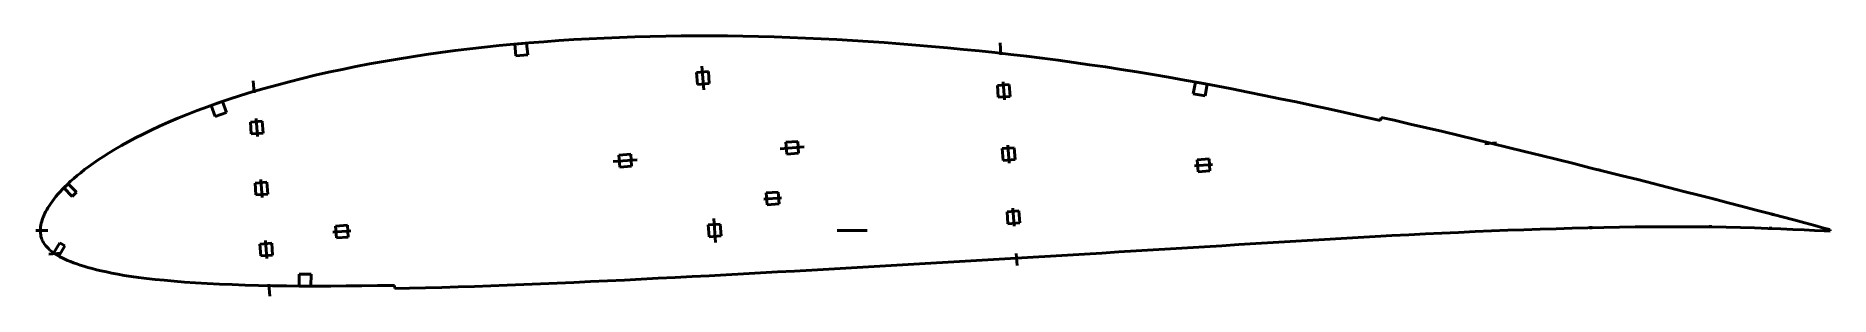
# Model space of a CAD drawing. Header units: metres. Extents: x -225 to 375, y -22 to 65.
import ezdxf

# ---------------------------------------------------------------- set-up
doc = ezdxf.new("R2010")
doc.units = ezdxf.units.M
for name, color, linetype, lineweight in [('FoilLayer', 1, 'Continuous', 50), ('StringerLayer', 1, 'Continuous', 50), ('SubLayer', 1, 'Continuous', 50)]:
    doc.layers.add(name, color=color, linetype=linetype, lineweight=lineweight)

msp = doc.modelspace()

# ---------------------------------------------------------------- linework, layer by layer
at = {"layer": 'FoilLayer'}
for p, q in [((-84.81, 60.17), (-89.66, 59.53)), ((-79.93, 60.77), (-84.81, 60.17)), ((-75.02, 61.33), (-79.93, 60.77)), ((-70.11, 61.85), (-75.02, 61.33)), ((-65.17, 62.32), (-70.11, 61.85)), ((-60.19, 62.75), (-65.17, 62.32)), ((-55.19, 63.14), (-60.19, 62.75)), ((-50.15, 63.5), (-55.19, 63.14)), ((-45.08, 63.82), (-50.15, 63.5)), ((-40, 64.11), (-45.08, 63.82)), ((-34.91, 64.36), (-40, 64.11)), ((-29.8, 64.57), (-34.91, 64.36)), ((-24.67, 64.74), (-29.8, 64.57)), ((-19.54, 64.88), (-24.67, 64.74)), ((-14.39, 64.99), (-19.54, 64.88)), ((-9.23, 65.05), (-14.39, 64.99)), ((-4.07, 65.09), (-9.23, 65.05)), ((1.1, 65.09), (-4.07, 65.09)), ((6.28, 65.06), (1.1, 65.09)), ((11.46, 64.99), (6.28, 65.06)), ((16.66, 64.88), (11.46, 64.99)), ((21.86, 64.74), (16.66, 64.88)), ((27.08, 64.57), (21.86, 64.74)), ((32.31, 64.36), (27.08, 64.57)), ((37.56, 64.12), (32.31, 64.36)), ((42.81, 63.85), (37.56, 64.12)), ((48.09, 63.54), (42.81, 63.85)), ((53.37, 63.21), (48.09, 63.54)), ((58.66, 62.84), (53.37, 63.21)), ((63.95, 62.45), (58.66, 62.84)), ((69.25, 62.03), (63.95, 62.45)), ((74.55, 61.57), (69.25, 62.03)), ((79.85, 61.09), (74.55, 61.57)), ((85.15, 60.58), (79.85, 61.09)), ((90.44, 60.04), (85.15, 60.58)), ((95.72, 59.47), (90.44, 60.04)), ((-118.06, 54.8), (-122.62, 53.87)), ((-113.43, 55.68), (-118.06, 54.8)), ((-108.75, 56.53), (-113.43, 55.68)), ((-104.03, 57.34), (-108.75, 56.53)), ((-99.28, 58.12), (-104.03, 57.34)), ((-94.48, 58.85), (-99.28, 58.12)), ((-89.66, 59.53), (-94.48, 58.85)), ((101, 58.88), (95.72, 59.47)), ((106.28, 58.25), (101, 58.88)), ((111.56, 57.59), (106.28, 58.25)), ((116.84, 56.9), (111.56, 57.59)), ((122.11, 56.18), (116.84, 56.9)), ((127.39, 55.43), (122.11, 56.18)), ((132.66, 54.67), (127.39, 55.43)), ((137.93, 53.86), (132.66, 54.67)), ((-144.48, 48.61), (-148.63, 47.47)), ((-140.25, 49.73), (-144.48, 48.61)), ((-135.94, 50.82), (-140.25, 49.73)), ((-131.57, 51.88), (-135.94, 50.82)), ((-127.13, 52.9), (-131.57, 51.88)), ((-122.62, 53.87), (-127.13, 52.9)), ((143.2, 53.02), (137.93, 53.86)), ((148.47, 52.14), (143.2, 53.02)), ((153.76, 51.23), (148.47, 52.14)), ((159.05, 50.3), (153.76, 51.23)), ((164.35, 49.34), (159.05, 50.3)), ((169.66, 48.35), (164.35, 49.34)), ((174.98, 47.33), (169.66, 48.35)), ((-164.04, 42.66), (-167.6, 41.39)), ((-160.36, 43.9), (-164.04, 42.66)), ((-156.57, 45.12), (-160.36, 43.9)), ((-152.66, 46.31), (-156.57, 45.12)), ((-148.63, 47.47), (-152.66, 46.31)), ((180.33, 46.27), (174.98, 47.33)), ((185.69, 45.18), (180.33, 46.27)), ((191.09, 44.07), (185.69, 45.18)), ((196.49, 42.96), (191.09, 44.07)), ((201.89, 41.82), (196.49, 42.96)), ((-180.67, 36.18), (-183.62, 34.86)), ((-177.58, 37.49), (-180.67, 36.18)), ((-174.37, 38.8), (-177.58, 37.49)), ((-171.04, 40.1), (-174.37, 38.8)), ((-167.6, 41.39), (-171.04, 40.1)), ((207.29, 40.66), (201.89, 41.82)), ((212.69, 39.47), (207.29, 40.66)), ((218.1, 38.26), (212.69, 39.47)), ((223.52, 37.04), (218.1, 38.26)), ((224.67, 36.78), (223.52, 37.04)), ((224.9, 37.8), (224.67, 36.78)), ((229.18, 36.83), (224.9, 37.8)), ((234.62, 35.59), (229.18, 36.83)), ((-191.71, 30.91), (-194.12, 29.63)), ((-189.15, 32.22), (-191.71, 30.91)), ((-186.45, 33.54), (-189.15, 32.22)), ((-183.62, 34.86), (-186.45, 33.54)), ((240.06, 34.33), (234.62, 35.59)), ((245.5, 33.04), (240.06, 34.33)), ((250.95, 31.73), (245.5, 33.04)), ((256.42, 30.4), (250.95, 31.73)), ((261.89, 29.06), (256.42, 30.4)), ((-202.39, 24.72), (-204.14, 23.57)), ((-200.52, 25.91), (-202.39, 24.72)), ((-198.53, 27.12), (-200.52, 25.91)), ((-196.4, 28.36), (-198.53, 27.12)), ((-194.12, 29.63), (-196.4, 28.36)), ((267.37, 27.73), (261.89, 29.06)), ((272.85, 26.4), (267.37, 27.73)), ((278.33, 25.05), (272.85, 26.4)), ((283.79, 23.69), (278.33, 25.05)), ((-211.21, 18.31), (-212.33, 17.35)), ((-210, 19.3), (-211.21, 18.31)), ((-208.69, 20.32), (-210, 19.3)), ((-207.28, 21.37), (-208.69, 20.32)), ((-205.77, 22.45), (-207.28, 21.37)), ((-204.14, 23.57), (-205.77, 22.45)), ((289.25, 22.33), (283.79, 23.69)), ((294.68, 20.97), (289.25, 22.33)), ((300.07, 19.62), (294.68, 20.97)), ((305.41, 18.29), (300.07, 19.62)), ((310.67, 16.98), (305.41, 18.29)), ((-217.61, 12.09), (-218.28, 11.28)), ((-216.88, 12.91), (-217.61, 12.09)), ((-216.1, 13.75), (-216.88, 12.91)), ((-215.26, 14.61), (-216.1, 13.75)), ((-214.35, 15.5), (-215.26, 14.61)), ((-213.38, 16.41), (-214.35, 15.5)), ((-212.33, 17.35), (-213.38, 16.41)), ((315.87, 15.67), (310.67, 16.98)), ((321.01, 14.35), (315.87, 15.67)), ((326.08, 13.04), (321.01, 14.35)), ((331.09, 11.75), (326.08, 13.04)), ((-221.75, 6.14), (-222.09, 5.48)), ((-221.36, 6.83), (-221.75, 6.14)), ((-220.95, 7.54), (-221.36, 6.83)), ((-220.5, 8.26), (-220.95, 7.54)), ((-220.01, 8.99), (-220.5, 8.26)), ((-219.48, 9.74), (-220.01, 8.99)), ((-218.9, 10.5), (-219.48, 9.74)), ((-218.28, 11.28), (-218.9, 10.5)), ((336.03, 10.51), (331.09, 11.75)), ((340.89, 9.26), (336.03, 10.51)), ((345.67, 8.01), (340.89, 9.26)), ((350.31, 6.78), (345.67, 8.01)), ((354.74, 5.61), (350.31, 6.78)), ((-223.49, 0.66), (-223.5, 0.05)), ((-223.5, 0.05), (-223.49, -0.48)), ((-223.43, 1.17), (-223.49, 0.66)), ((-223.34, 1.74), (-223.43, 1.17)), ((-223.21, 2.36), (-223.34, 1.74)), ((-223.06, 2.95), (-223.21, 2.36)), ((-222.87, 3.57), (-223.06, 2.95)), ((-222.65, 4.2), (-222.87, 3.57)), ((-222.39, 4.84), (-222.65, 4.2)), ((-222.09, 5.48), (-222.39, 4.84)), ((261.8, -0.2), (267.25, 0.02)), ((267.25, 0.02), (272.63, 0.22)), ((272.63, 0.22), (278.01, 0.39)), ((278.01, 0.39), (283.38, 0.55)), ((283.38, 0.55), (288.72, 0.71)), ((288.72, 0.71), (294.02, 0.84)), ((294.02, 0.84), (299.3, 0.93)), ((299.3, 0.93), (304.56, 1.02)), ((304.56, 1.02), (309.79, 1.13)), ((309.79, 1.13), (314.97, 1.21)), ((314.97, 1.21), (320.11, 1.23)), ((320.11, 1.23), (325.25, 1.23)), ((325.25, 1.23), (330.35, 1.22)), ((330.35, 1.22), (335.34, 1.18)), ((335.34, 1.18), (340.22, 1.09)), ((340.22, 1.09), (345.03, 0.97)), ((345.03, 0.97), (349.7, 0.82)), ((349.7, 0.82), (354.21, 0.67)), ((354.21, 0.67), (358.48, 0.5)), ((358.95, 4.51), (354.74, 5.61)), ((358.48, 0.5), (362.51, 0.32)), ((362.88, 3.48), (358.95, 4.51)), ((362.51, 0.32), (366.28, 0.15)), ((366.51, 2.51), (362.88, 3.48)), ((366.28, 0.15), (369.78, -0.02)), ((369.86, 1.6), (366.51, 2.51)), ((372.95, 0.78), (369.86, 1.6)), ((374.88, 0.25), (372.95, 0.78)), ((375, -0.32), (374.88, 0.25)), ((-223.49, -0.48), (-223.46, -1.02)), ((-223.46, -1.02), (-223.4, -1.55)), ((-223.4, -1.55), (-223.3, -2.06)), ((-223.3, -2.06), (-223.16, -2.58)), ((-223.16, -2.58), (-222.96, -3.1)), ((-222.96, -3.1), (-222.72, -3.62)), ((-222.72, -3.62), (-222.43, -4.13)), ((-222.43, -4.13), (-222.1, -4.63)), ((-222.1, -4.63), (-221.71, -5.14)), ((-221.71, -5.14), (-221.28, -5.63)), ((-221.28, -5.63), (-220.8, -6.12)), ((154.37, -6.2), (160.1, -5.86)), ((160.1, -5.86), (165.84, -5.51)), ((165.84, -5.51), (171.56, -5.14)), ((171.56, -5.14), (177.28, -4.78)), ((177.28, -4.78), (183, -4.43)), ((183, -4.43), (188.72, -4.09)), ((188.72, -4.09), (194.45, -3.76)), ((194.45, -3.76), (200.16, -3.42)), ((200.16, -3.42), (205.87, -3.07)), ((205.87, -3.07), (211.55, -2.72)), ((211.55, -2.72), (217.21, -2.4)), ((217.21, -2.4), (222.86, -2.08)), ((222.86, -2.08), (228.49, -1.78)), ((228.49, -1.78), (234.09, -1.49)), ((234.09, -1.49), (239.66, -1.21)), ((239.66, -1.21), (245.21, -0.93)), ((245.21, -0.93), (250.76, -0.68)), ((250.76, -0.68), (256.29, -0.44)), ((256.29, -0.44), (261.8, -0.2)), ((369.78, -0.02), (373.01, -0.19)), ((373.01, -0.19), (375, -0.32)), ((-220.8, -6.12), (-220.28, -6.6)), ((-220.28, -6.6), (-219.72, -7.06)), ((-219.72, -7.06), (-219.11, -7.52)), ((-219.11, -7.52), (-218.46, -7.97)), ((-218.46, -7.97), (-217.76, -8.4)), ((-217.76, -8.4), (-217, -8.82)), ((-217, -8.82), (-216.2, -9.23)), ((-216.2, -9.23), (-215.34, -9.64)), ((-215.34, -9.64), (-214.42, -10.05)), ((-214.42, -10.05), (-213.45, -10.45)), ((-213.45, -10.45), (-212.42, -10.85)), ((-212.42, -10.85), (-211.33, -11.24)), ((-211.33, -11.24), (-210.17, -11.64)), ((-210.17, -11.64), (-208.95, -12.03)), ((57.23, -12), (62.93, -11.66)), ((62.93, -11.66), (68.63, -11.31)), ((68.63, -11.31), (74.33, -10.97)), ((74.33, -10.97), (80.03, -10.64)), ((80.03, -10.64), (85.74, -10.31)), ((85.74, -10.31), (91.44, -9.97)), ((91.44, -9.97), (97.14, -9.63)), ((97.14, -9.63), (102.84, -9.28)), ((102.84, -9.28), (108.54, -8.94)), ((108.54, -8.94), (114.26, -8.61)), ((114.26, -8.61), (119.98, -8.29)), ((119.98, -8.29), (125.71, -7.95)), ((125.71, -7.95), (131.44, -7.61)), ((131.44, -7.61), (137.17, -7.24)), ((137.17, -7.24), (142.9, -6.88)), ((142.9, -6.88), (148.63, -6.54)), ((148.63, -6.54), (154.37, -6.2)), ((-208.95, -12.03), (-207.64, -12.42)), ((-207.64, -12.42), (-206.23, -12.8)), ((-206.23, -12.8), (-204.74, -13.18)), ((-204.74, -13.18), (-203.13, -13.56)), ((-203.13, -13.56), (-201.41, -13.94)), ((-201.41, -13.94), (-199.57, -14.32)), ((-199.57, -14.32), (-197.59, -14.69)), ((-197.59, -14.69), (-195.46, -15.06)), ((-195.46, -15.06), (-193.17, -15.41)), ((-193.17, -15.41), (-190.69, -15.75)), ((-190.69, -15.75), (-188.02, -16.08)), ((-188.02, -16.08), (-185.14, -16.4)), ((-185.14, -16.4), (-182.07, -16.72)), ((-182.07, -16.72), (-178.78, -17.01)), ((-178.78, -17.01), (-175.29, -17.29)), ((-175.29, -17.29), (-171.59, -17.54)), ((-171.59, -17.54), (-167.69, -17.76)), ((-167.69, -17.76), (-163.6, -17.96)), ((-163.6, -17.96), (-159.37, -18.14)), ((-61.83, -18.13), (-56.28, -17.9)), ((-56.28, -17.9), (-50.7, -17.65)), ((-50.7, -17.65), (-45.1, -17.41)), ((-45.1, -17.41), (-39.49, -17.16)), ((-39.49, -17.16), (-33.86, -16.89)), ((-33.86, -16.89), (-28.21, -16.62)), ((-28.21, -16.62), (-22.55, -16.33)), ((-22.55, -16.33), (-16.87, -16.04)), ((-16.87, -16.04), (-11.19, -15.75)), ((-11.19, -15.75), (-5.5, -15.47)), ((-5.5, -15.47), (0.2, -15.17)), ((0.2, -15.17), (5.89, -14.87)), ((5.89, -14.87), (11.6, -14.57)), ((11.6, -14.57), (17.31, -14.26)), ((17.31, -14.26), (23.02, -13.94)), ((23.02, -13.94), (28.73, -13.62)), ((28.73, -13.62), (34.43, -13.31)), ((34.43, -13.31), (40.14, -12.99)), ((40.14, -12.99), (45.84, -12.67)), ((45.84, -12.67), (51.53, -12.34)), ((51.53, -12.34), (57.23, -12)), ((-159.37, -18.14), (-155, -18.31)), ((-155, -18.31), (-150.53, -18.45)), ((-150.53, -18.45), (-145.93, -18.55)), ((-145.93, -18.55), (-141.19, -18.62)), ((-141.19, -18.62), (-136.34, -18.65)), ((-136.34, -18.65), (-131.38, -18.66)), ((-131.38, -18.66), (-126.33, -18.64)), ((-126.33, -18.64), (-121.19, -18.61)), ((-121.19, -18.61), (-115.98, -18.57)), ((-115.98, -18.57), (-110.71, -18.51)), ((-110.71, -18.51), (-105.41, -18.43)), ((-105.41, -18.43), (-105.03, -18.42)), ((-105.03, -18.42), (-105.01, -19.47)), ((-105.01, -19.47), (-100.05, -19.37)), ((-100.05, -19.37), (-94.68, -19.23)), ((-94.68, -19.23), (-89.27, -19.08)), ((-89.27, -19.08), (-83.82, -18.92)), ((-83.82, -18.92), (-78.34, -18.76)), ((-78.34, -18.76), (-72.85, -18.57)), ((-72.85, -18.57), (-67.35, -18.36)), ((-67.35, -18.36), (-61.83, -18.13))]:
    msp.add_line(p, q, dxfattribs=at)
at = {"layer": 'StringerLayer'}
for p, q in [((-60.88, 62.69), (-64.86, 62.35)), ((-64.86, 62.35), (-64.52, 58.36)), ((-60.53, 58.71), (-60.88, 62.69)), ((-64.52, 58.36), (-60.53, 58.71)), ((162.76, 49.64), (162.03, 45.7)), ((166.69, 48.91), (162.76, 49.64)), ((165.96, 44.97), (166.69, 48.91)), ((-162.61, 43.17), (-166.38, 41.82)), ((-161.27, 39.4), (-162.61, 43.17)), ((162.03, 45.7), (165.96, 44.97)), ((-166.38, 41.82), (-165.04, 38.05)), ((-165.04, 38.05), (-161.27, 39.4)), ((-214.24, 15.62), (-215.66, 14.21)), ((-215.66, 14.21), (-212.86, 11.36)), ((-211.43, 12.76), (-214.24, 15.62)), ((-212.86, 11.36), (-211.43, 12.76)), ((-216.98, -4.18), (-219.07, -7.59)), ((-217.36, -8.64), (-215.27, -5.23)), ((-215.27, -5.23), (-216.98, -4.18)), ((-219.07, -7.59), (-217.36, -8.64)), ((-136.99, -14.65), (-137, -18.65)), ((-132.99, -14.66), (-136.99, -14.65)), ((-133, -18.66), (-132.99, -14.66)), ((-137, -18.65), (-133, -18.66))]:
    msp.add_line(p, q, dxfattribs=at)
at = {"layer": 'SubLayer'}
for p, q in [((97.43, 62.77), (97.73, 58.78)), ((-2.27, 54.98), (-1.66, 47)), ((-152.33, 50.01), (-152.02, 46.02)), ((-0.12, 53.14), (-4.11, 52.83)), ((-4.11, 52.83), (-3.8, 48.85)), ((-3.8, 48.85), (0.18, 49.15)), ((0.18, 49.15), (-0.12, 53.14)), ((100.51, 48.82), (96.52, 48.51)), ((96.52, 48.51), (96.82, 44.53)), ((98.43, 49.66), (98.89, 43.68)), ((100.81, 44.83), (100.51, 48.82)), ((96.82, 44.53), (100.81, 44.83)), ((-149.29, 36.55), (-153.28, 36.24)), ((-153.28, 36.24), (-152.97, 32.26)), ((-151.36, 37.4), (-150.9, 31.41)), ((-148.98, 32.56), (-149.29, 36.55)), ((-152.97, 32.26), (-148.98, 32.56)), ((-26.08, 25.48), (-30.07, 25.17)), ((-30.07, 25.17), (-29.76, 21.18)), ((-25.77, 21.49), (-26.08, 25.48)), ((23.93, 27.32), (31.91, 27.93)), ((29.76, 29.77), (25.77, 29.47)), ((25.77, 29.47), (26.08, 25.48)), ((26.08, 25.48), (30.07, 25.79)), ((30.07, 25.79), (29.76, 29.77)), ((102.13, 27.67), (98.14, 27.37)), ((98.14, 27.37), (98.45, 23.38)), ((100.06, 28.52), (100.52, 22.53)), ((102.44, 23.68), (102.13, 27.67)), ((259.51, 29), (263.49, 29.31)), ((-31.91, 23.02), (-23.93, 23.64)), ((-29.76, 21.18), (-25.77, 21.49)), ((98.45, 23.38), (102.44, 23.68)), ((162.47, 21.54), (168.45, 22)), ((167.3, 23.91), (163.31, 23.61)), ((163.31, 23.61), (163.62, 19.62)), ((163.62, 19.62), (167.61, 19.92)), ((167.61, 19.92), (167.3, 23.91)), ((297.48, 19.75), (297.73, 20.72)), ((-147.72, 16.14), (-151.71, 15.83)), ((-151.71, 15.83), (-151.4, 11.84)), ((-151.4, 11.84), (-147.41, 12.15)), ((-149.79, 16.98), (-149.33, 11)), ((-147.41, 12.15), (-147.72, 16.14)), ((23.24, 12.83), (19.25, 12.52)), ((19.25, 12.52), (19.55, 8.53)), ((23.54, 8.84), (23.24, 12.83)), ((18.4, 10.45), (24.39, 10.91)), ((19.55, 8.53), (23.54, 8.84)), ((103.76, 6.52), (99.77, 6.22)), ((99.77, 6.22), (100.08, 2.23)), ((101.69, 7.37), (102.15, 1.39)), ((104.07, 2.54), (103.76, 6.52)), ((336.25, 9.94), (336.51, 10.9)), ((-225, 0), (-221, 0)), ((-120.83, 1.74), (-124.81, 1.44)), ((-124.81, 1.44), (-124.51, -2.55)), ((-120.52, -2.25), (-120.83, 1.74)), ((3.8, 2.11), (-0.18, 1.81)), ((-0.18, 1.81), (0.12, -2.18)), ((2.27, -4.02), (1.66, 3.95)), ((4.11, -1.88), (3.8, 2.11)), ((43, 0), (53, 0)), ((100.08, 2.23), (104.07, 2.54)), ((295, 0.36), (295.01, 1.36)), ((335, 0.69), (335.03, 1.69)), ((354.99, 0.14), (355.03, 1.14)), ((355.6, 4.87), (355.86, 5.83)), ((-146.15, -4.27), (-150.14, -4.58)), ((-150.14, -4.58), (-149.83, -8.57)), ((-148.22, -3.43), (-147.76, -9.41)), ((-145.84, -8.26), (-146.15, -4.27)), ((-125.66, -0.63), (-119.68, -0.17)), ((-124.51, -2.55), (-120.52, -2.25)), ((0.12, -2.18), (4.11, -1.88)), ((-220.7, -7.95), (-216.71, -7.64)), ((-149.83, -8.57), (-145.84, -8.26)), ((102.85, -7.73), (103.16, -11.72)), ((-147.1, -18.03), (-146.79, -22.02))]:
    msp.add_line(p, q, dxfattribs=at)

doc.saveas('drawing.dxf')
